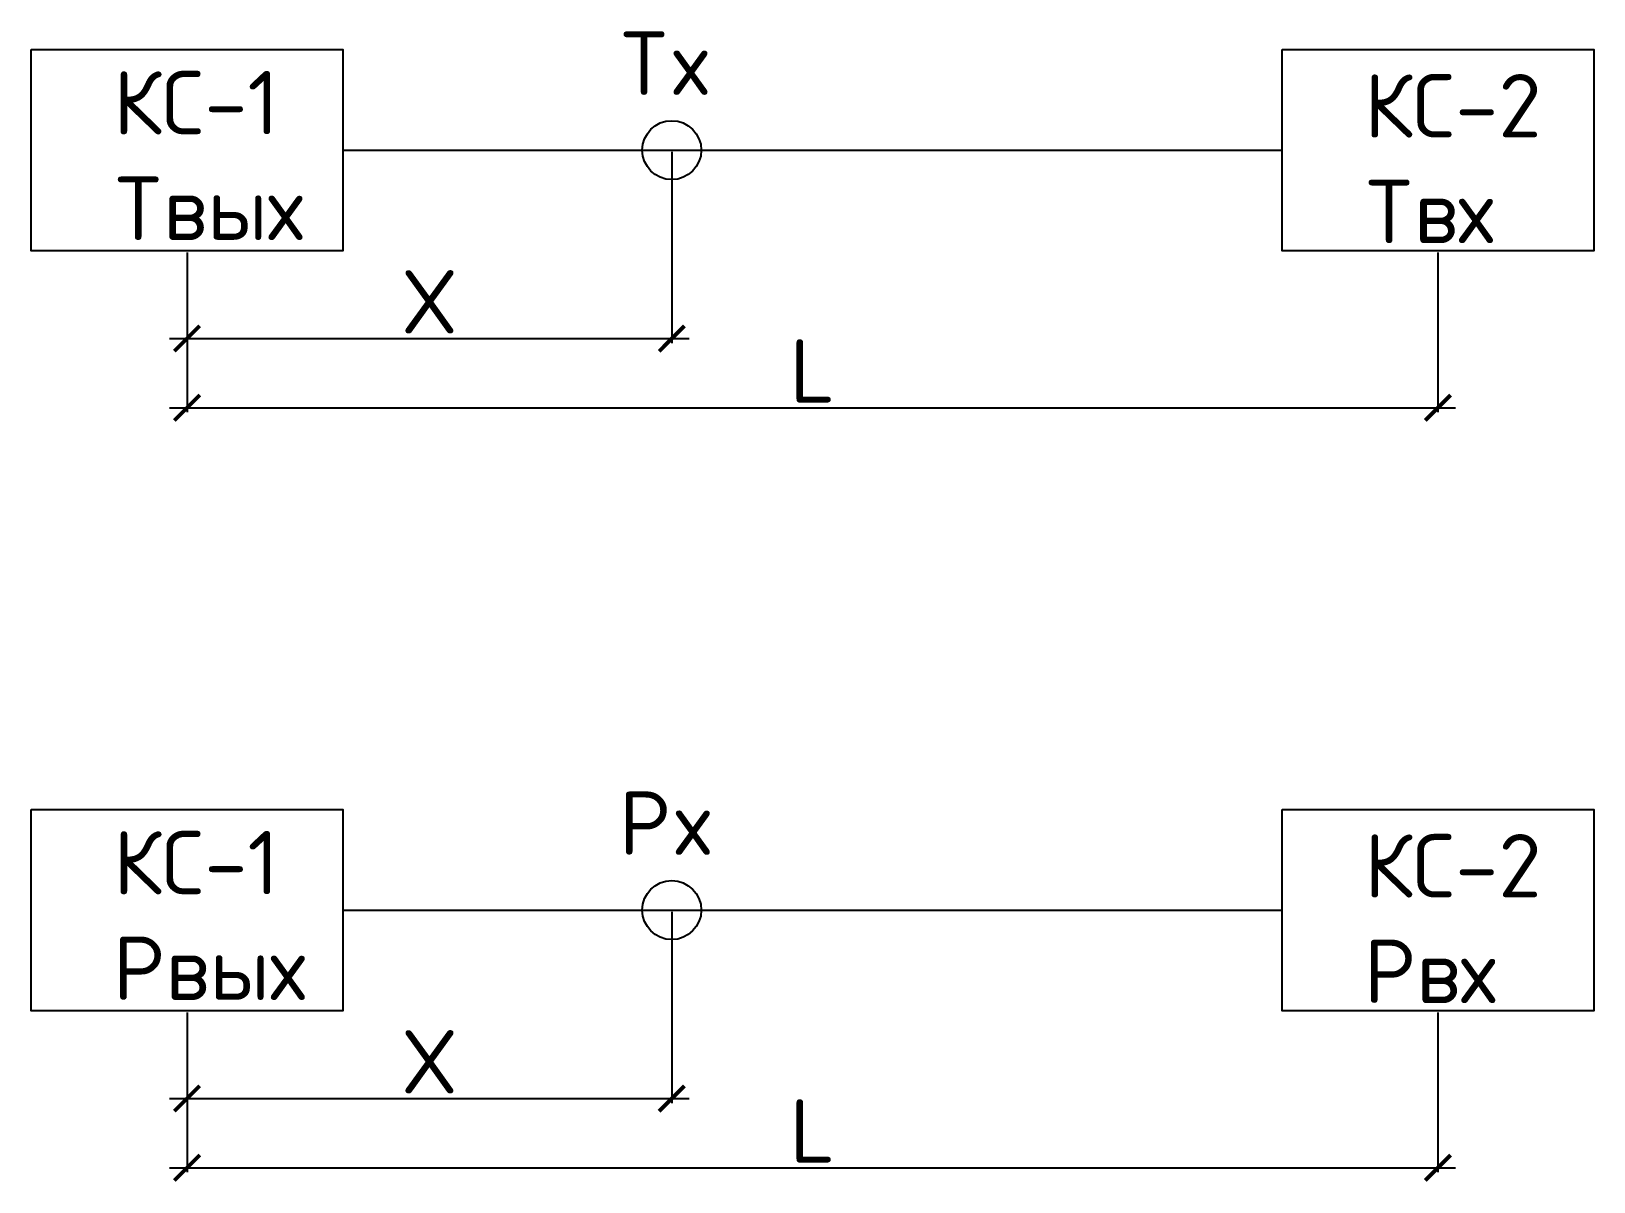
# Model space of a CAD drawing. Header units: inches. Extents: x 16.7 to 78.3, y 3.4 to 48.8.
import ezdxf

# ---------------------------------------------------------------- set-up
doc = ezdxf.new("R2010")
doc.units = ezdxf.units.IN
doc.header["$MEASUREMENT"] = 0
doc.styles.get("Standard").update_dxf_attribs({"font": 'isocpeur.ttf'})
doc.dimstyles.new('50', dxfattribs={"dimtxt": 2.5, "dimasz": 1, "dimexe": 0.18, "dimexo": 0.0625, "dimgap": 0.2, "dimtad": 1, "dimdec": 0, "dimlfac": 50, "dimzin": 0, "dimdsep": 46, "dimtxsty": 'Standard', "dimblk": 'ARCHTICK', "dimcen": 0.09, "dimdle": 0.6875, "dimadec": 0, "dimazin": 0, "dimtfac": 1, "dimtdec": 0, "dimtofl": 0, "dimtmove": 1, "dimatfit": 3, "dimldrblk": 'ARCHTICK', "dimfxl": 0.18, "dimtolj": 1, "dimtzin": 0, "dimarcsym": 0})

# ---------------------------------------------------------------- blocks, each defined once
blk = doc.blocks.new('_ArchTick')
at = {"color": 0, "linetype": 'ByBlock', "lineweight": 25, "const_width": 0.15}
blk.add_lwpolyline([(-0.5, -0.5), (0.5, 0.5)], dxfattribs=at)

msp = doc.modelspace()

# ---------------------------------------------------------------- linework, layer by layer
for p, q in [((28.959, 44.099), (66.018, 44.099)), ((28.959, 14.126), (66.018, 14.126))]:
    msp.add_line(p, q)
for points in [[(16.663, 48.074), (28.959, 48.074), (28.959, 40.124), (16.663, 40.124)], [(66.018, 48.074), (78.314, 48.074), (78.314, 40.124), (66.018, 40.124)], [(16.663, 18.101), (28.959, 18.101), (28.959, 10.15), (16.663, 10.15)], [(66.018, 18.101), (78.314, 18.101), (78.314, 10.15), (66.018, 10.15)]]:
    msp.add_lwpolyline(points, close=True)
for centre in [(41.937, 44.099), (41.937, 14.126)]:
    msp.add_circle(centre, 1.163)

# ---------------------------------------------------------------- texts
at = {"char_height": 2.5, "attachment_point": 1}
for s, width, heights, insert in [('Tx', 1.2491, [0], (39.856, 48.78)), ('КС-1 Tвых', 13.2643, [11.323], (19.898, 47.223)), ('КС-2\\PTвх', 10.99613, [0], (69.253, 47.101)), ('Px', 1.2491, [0], (39.856, 18.807)), ('КС-1 Pвых', 13.2643, [11.323], (19.898, 17.25)), ('КС-2\\PPвх', 10.99613, [0], (69.253, 17.128))]:
    msp.add_mtext_dynamic_manual_height_columns(s, width=width, gutter_width=1, heights=heights, dxfattribs=dict(at, insert=insert))

# ---------------------------------------------------------------- dimensions: what is measured, and where the dimension line sits
for base, p1, p2, text in [((41.937, 36.669), (22.811, 40.061), (41.937, 44.099), 'X'), ((72.166, 33.941), (22.811, 40.124), (72.166, 40.124), 'L'), ((41.937, 6.696), (22.811, 10.088), (41.937, 14.126), 'X'), ((72.166, 3.967), (22.811, 10.15), (72.166, 10.15), 'L')]:
    msp.add_linear_dim(base=base, p1=p1, p2=p2, text=text, dimstyle='50').render()

doc.saveas('drawing.dxf')
